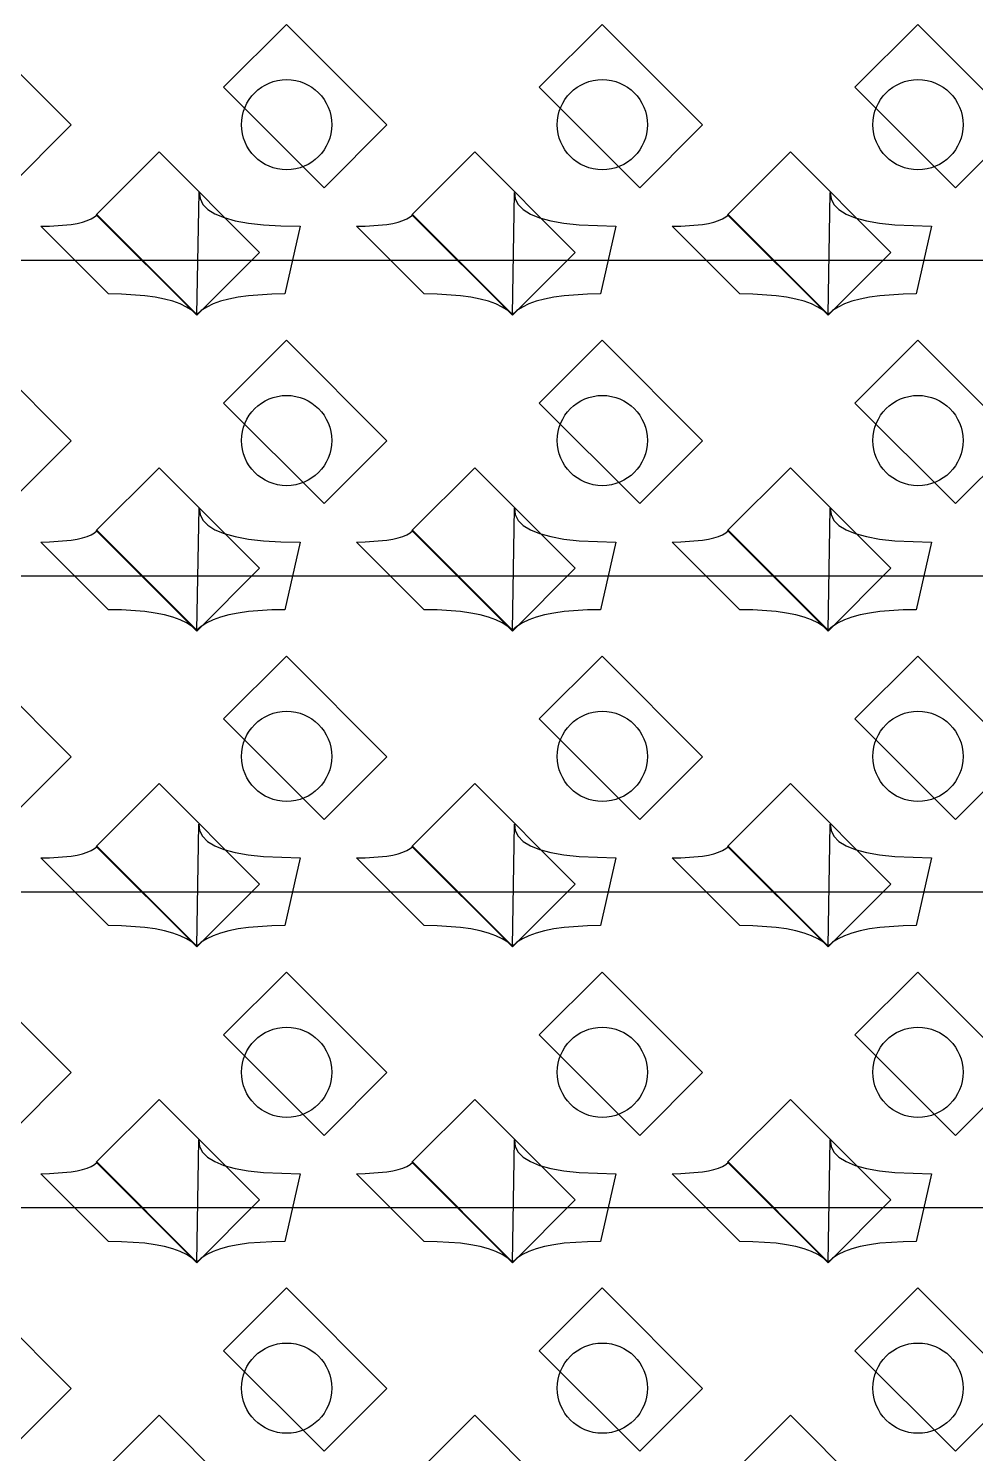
# Model space of a CAD drawing. Header units: inches. Extents: x 0.07 to 4.39, y 0.05 to 2.95.
# Drawn here: x 1.1928 to 1.4028, y 1.4955 to 1.8113 of the extents above; entities that cross this region are included whole.
import ezdxf

# ---------------------------------------------------------------- set-up
doc = ezdxf.new("R2010")
doc.units = ezdxf.units.IN
doc.header["$MEASUREMENT"] = 0
doc.layers.add('Top Layer', color=1, linetype='Continuous')

# ---------------------------------------------------------------- blocks, each defined once
blk = doc.blocks.new('0805_P_______________439')
at = {"layer": 'Top Layer'}
for p, q in [((-0.03937, 0.01575), (-0.01969, 0.01575)), ((-0.03937, -0.01575), (-0.03937, 0.01575)), ((-0.01969, 0.01575), (-0.01969, -0.01575)), ((0.01969, 0.01575), (0.03937, 0.01575)), ((0.01969, -0.01575), (0.01969, 0.01575)), ((0.03937, 0.01575), (0.03937, -0.01575)), ((-0.01969, -0.01575), (-0.03937, -0.01575)), ((0.03937, -0.01575), (0.01969, -0.01575))]:
    blk.add_line(p, q, dxfattribs=at)
blk = doc.blocks.new('0805_P_______________440')
at = {"layer": 'Top Layer'}
for p, q in [((-0.03937, 0.01575), (-0.01969, 0.01575)), ((-0.03937, -0.01575), (-0.03937, 0.01575)), ((-0.01969, 0.01575), (-0.01969, -0.01575)), ((0.01969, 0.01575), (0.03937, 0.01575)), ((0.01969, -0.01575), (0.01969, 0.01575)), ((0.03937, 0.01575), (0.03937, -0.01575)), ((-0.01969, -0.01575), (-0.03937, -0.01575)), ((0.03937, -0.01575), (0.01969, -0.01575))]:
    blk.add_line(p, q, dxfattribs=at)
blk = doc.blocks.new('0805_P_______________441')
at = {"layer": 'Top Layer'}
for p, q in [((-0.03937, 0.01575), (-0.01969, 0.01575)), ((-0.03937, -0.01575), (-0.03937, 0.01575)), ((-0.01969, 0.01575), (-0.01969, -0.01575)), ((0.01969, 0.01575), (0.03937, 0.01575)), ((0.01969, -0.01575), (0.01969, 0.01575)), ((0.03937, 0.01575), (0.03937, -0.01575)), ((-0.01969, -0.01575), (-0.03937, -0.01575)), ((0.03937, -0.01575), (0.01969, -0.01575))]:
    blk.add_line(p, q, dxfattribs=at)
blk = doc.blocks.new('0805_P_______________442')
at = {"layer": 'Top Layer'}
for p, q in [((-0.03937, 0.01575), (-0.01969, 0.01575)), ((-0.03937, -0.01575), (-0.03937, 0.01575)), ((-0.01969, 0.01575), (-0.01969, -0.01575)), ((0.01969, 0.01575), (0.03937, 0.01575)), ((0.01969, -0.01575), (0.01969, 0.01575)), ((0.03937, 0.01575), (0.03937, -0.01575)), ((-0.01969, -0.01575), (-0.03937, -0.01575)), ((0.03937, -0.01575), (0.01969, -0.01575))]:
    blk.add_line(p, q, dxfattribs=at)
blk = doc.blocks.new('0805_P_______________479')
at = {"layer": 'Top Layer'}
for p, q in [((-0.03937, 0.01575), (-0.01969, 0.01575)), ((-0.03937, -0.01575), (-0.03937, 0.01575)), ((-0.01969, 0.01575), (-0.01969, -0.01575)), ((0.01969, 0.01575), (0.03937, 0.01575)), ((0.01969, -0.01575), (0.01969, 0.01575)), ((0.03937, 0.01575), (0.03937, -0.01575)), ((-0.01969, -0.01575), (-0.03937, -0.01575)), ((0.03937, -0.01575), (0.01969, -0.01575))]:
    blk.add_line(p, q, dxfattribs=at)
blk = doc.blocks.new('0805_P_______________480')
at = {"layer": 'Top Layer'}
for p, q in [((-0.03937, 0.01575), (-0.01969, 0.01575)), ((-0.03937, -0.01575), (-0.03937, 0.01575)), ((-0.01969, 0.01575), (-0.01969, -0.01575)), ((0.01969, 0.01575), (0.03937, 0.01575)), ((0.01969, -0.01575), (0.01969, 0.01575)), ((0.03937, 0.01575), (0.03937, -0.01575)), ((-0.01969, -0.01575), (-0.03937, -0.01575)), ((0.03937, -0.01575), (0.01969, -0.01575))]:
    blk.add_line(p, q, dxfattribs=at)
blk = doc.blocks.new('0805_P_______________481')
at = {"layer": 'Top Layer'}
for p, q in [((-0.03937, 0.01575), (-0.01969, 0.01575)), ((-0.03937, -0.01575), (-0.03937, 0.01575)), ((-0.01969, 0.01575), (-0.01969, -0.01575)), ((0.01969, 0.01575), (0.03937, 0.01575)), ((0.01969, -0.01575), (0.01969, 0.01575)), ((0.03937, 0.01575), (0.03937, -0.01575)), ((-0.01969, -0.01575), (-0.03937, -0.01575)), ((0.03937, -0.01575), (0.01969, -0.01575))]:
    blk.add_line(p, q, dxfattribs=at)
blk = doc.blocks.new('0805_P_______________482')
at = {"layer": 'Top Layer'}
for p, q in [((-0.03937, 0.01575), (-0.01969, 0.01575)), ((-0.03937, -0.01575), (-0.03937, 0.01575)), ((-0.01969, 0.01575), (-0.01969, -0.01575)), ((0.01969, 0.01575), (0.03937, 0.01575)), ((0.01969, -0.01575), (0.01969, 0.01575)), ((0.03937, 0.01575), (0.03937, -0.01575)), ((-0.01969, -0.01575), (-0.03937, -0.01575)), ((0.03937, -0.01575), (0.01969, -0.01575))]:
    blk.add_line(p, q, dxfattribs=at)
blk = doc.blocks.new('0805_P_______________519')
at = {"layer": 'Top Layer'}
for p, q in [((-0.03937, 0.01575), (-0.01969, 0.01575)), ((-0.03937, -0.01575), (-0.03937, 0.01575)), ((-0.01969, 0.01575), (-0.01969, -0.01575)), ((0.01969, 0.01575), (0.03937, 0.01575)), ((0.01969, -0.01575), (0.01969, 0.01575)), ((0.03937, 0.01575), (0.03937, -0.01575)), ((-0.01969, -0.01575), (-0.03937, -0.01575)), ((0.03937, -0.01575), (0.01969, -0.01575))]:
    blk.add_line(p, q, dxfattribs=at)
blk = doc.blocks.new('0805_P_______________520')
at = {"layer": 'Top Layer'}
for p, q in [((-0.03937, 0.01575), (-0.01969, 0.01575)), ((-0.03937, -0.01575), (-0.03937, 0.01575)), ((-0.01969, 0.01575), (-0.01969, -0.01575)), ((0.01969, 0.01575), (0.03937, 0.01575)), ((0.01969, -0.01575), (0.01969, 0.01575)), ((0.03937, 0.01575), (0.03937, -0.01575)), ((-0.01969, -0.01575), (-0.03937, -0.01575)), ((0.03937, -0.01575), (0.01969, -0.01575))]:
    blk.add_line(p, q, dxfattribs=at)
blk = doc.blocks.new('0805_P_______________521')
at = {"layer": 'Top Layer'}
for p, q in [((-0.03937, 0.01575), (-0.01969, 0.01575)), ((-0.03937, -0.01575), (-0.03937, 0.01575)), ((-0.01969, 0.01575), (-0.01969, -0.01575)), ((0.01969, 0.01575), (0.03937, 0.01575)), ((0.01969, -0.01575), (0.01969, 0.01575)), ((0.03937, 0.01575), (0.03937, -0.01575)), ((-0.01969, -0.01575), (-0.03937, -0.01575)), ((0.03937, -0.01575), (0.01969, -0.01575))]:
    blk.add_line(p, q, dxfattribs=at)
blk = doc.blocks.new('0805_P_______________522')
at = {"layer": 'Top Layer'}
for p, q in [((-0.03937, 0.01575), (-0.01969, 0.01575)), ((-0.03937, -0.01575), (-0.03937, 0.01575)), ((-0.01969, 0.01575), (-0.01969, -0.01575)), ((0.01969, 0.01575), (0.03937, 0.01575)), ((0.01969, -0.01575), (0.01969, 0.01575)), ((0.03937, 0.01575), (0.03937, -0.01575)), ((-0.01969, -0.01575), (-0.03937, -0.01575)), ((0.03937, -0.01575), (0.01969, -0.01575))]:
    blk.add_line(p, q, dxfattribs=at)
blk = doc.blocks.new('0805_P_______________559')
at = {"layer": 'Top Layer'}
for p, q in [((-0.03937, 0.01575), (-0.01969, 0.01575)), ((-0.03937, -0.01575), (-0.03937, 0.01575)), ((-0.01969, 0.01575), (-0.01969, -0.01575)), ((0.01969, 0.01575), (0.03937, 0.01575)), ((0.01969, -0.01575), (0.01969, 0.01575)), ((0.03937, 0.01575), (0.03937, -0.01575)), ((-0.01969, -0.01575), (-0.03937, -0.01575)), ((0.03937, -0.01575), (0.01969, -0.01575))]:
    blk.add_line(p, q, dxfattribs=at)
blk = doc.blocks.new('0805_P_______________560')
at = {"layer": 'Top Layer'}
for p, q in [((-0.03937, 0.01575), (-0.01969, 0.01575)), ((-0.03937, -0.01575), (-0.03937, 0.01575)), ((-0.01969, 0.01575), (-0.01969, -0.01575)), ((0.01969, 0.01575), (0.03937, 0.01575)), ((0.01969, -0.01575), (0.01969, 0.01575)), ((0.03937, 0.01575), (0.03937, -0.01575)), ((-0.01969, -0.01575), (-0.03937, -0.01575)), ((0.03937, -0.01575), (0.01969, -0.01575))]:
    blk.add_line(p, q, dxfattribs=at)
blk = doc.blocks.new('0805_P_______________561')
at = {"layer": 'Top Layer'}
for p, q in [((-0.03937, 0.01575), (-0.01969, 0.01575)), ((-0.03937, -0.01575), (-0.03937, 0.01575)), ((-0.01969, 0.01575), (-0.01969, -0.01575)), ((0.01969, 0.01575), (0.03937, 0.01575)), ((0.01969, -0.01575), (0.01969, 0.01575)), ((0.03937, 0.01575), (0.03937, -0.01575)), ((-0.01969, -0.01575), (-0.03937, -0.01575)), ((0.03937, -0.01575), (0.01969, -0.01575))]:
    blk.add_line(p, q, dxfattribs=at)
blk = doc.blocks.new('0805_P_______________562')
at = {"layer": 'Top Layer'}
for p, q in [((-0.03937, 0.01575), (-0.01969, 0.01575)), ((-0.03937, -0.01575), (-0.03937, 0.01575)), ((-0.01969, 0.01575), (-0.01969, -0.01575)), ((0.01969, 0.01575), (0.03937, 0.01575)), ((0.01969, -0.01575), (0.01969, 0.01575)), ((0.03937, 0.01575), (0.03937, -0.01575)), ((-0.01969, -0.01575), (-0.03937, -0.01575)), ((0.03937, -0.01575), (0.01969, -0.01575))]:
    blk.add_line(p, q, dxfattribs=at)
blk = doc.blocks.new('0805_P_______________599')
at = {"layer": 'Top Layer'}
for p, q in [((-0.03937, 0.01575), (-0.01969, 0.01575)), ((-0.03937, -0.01575), (-0.03937, 0.01575)), ((-0.01969, 0.01575), (-0.01969, -0.01575)), ((0.01969, 0.01575), (0.03937, 0.01575)), ((0.01969, -0.01575), (0.01969, 0.01575)), ((0.03937, 0.01575), (0.03937, -0.01575)), ((-0.01969, -0.01575), (-0.03937, -0.01575)), ((0.03937, -0.01575), (0.01969, -0.01575))]:
    blk.add_line(p, q, dxfattribs=at)
blk = doc.blocks.new('0805_P_______________600')
at = {"layer": 'Top Layer'}
for p, q in [((-0.03937, 0.01575), (-0.01969, 0.01575)), ((-0.03937, -0.01575), (-0.03937, 0.01575)), ((-0.01969, 0.01575), (-0.01969, -0.01575)), ((0.01969, 0.01575), (0.03937, 0.01575)), ((0.01969, -0.01575), (0.01969, 0.01575)), ((0.03937, 0.01575), (0.03937, -0.01575)), ((-0.01969, -0.01575), (-0.03937, -0.01575)), ((0.03937, -0.01575), (0.01969, -0.01575))]:
    blk.add_line(p, q, dxfattribs=at)
blk = doc.blocks.new('0805_P_______________601')
at = {"layer": 'Top Layer'}
for p, q in [((-0.03937, 0.01575), (-0.01969, 0.01575)), ((-0.03937, -0.01575), (-0.03937, 0.01575)), ((-0.01969, 0.01575), (-0.01969, -0.01575)), ((0.01969, 0.01575), (0.03937, 0.01575)), ((0.01969, -0.01575), (0.01969, 0.01575)), ((0.03937, 0.01575), (0.03937, -0.01575)), ((-0.01969, -0.01575), (-0.03937, -0.01575)), ((0.03937, -0.01575), (0.01969, -0.01575))]:
    blk.add_line(p, q, dxfattribs=at)
blk = doc.blocks.new('0805_P_______________602')
at = {"layer": 'Top Layer'}
for p, q in [((-0.03937, 0.01575), (-0.01969, 0.01575)), ((-0.03937, -0.01575), (-0.03937, 0.01575)), ((-0.01969, 0.01575), (-0.01969, -0.01575)), ((0.01969, 0.01575), (0.03937, 0.01575)), ((0.01969, -0.01575), (0.01969, 0.01575)), ((0.03937, 0.01575), (0.03937, -0.01575)), ((-0.01969, -0.01575), (-0.03937, -0.01575)), ((0.03937, -0.01575), (0.01969, -0.01575))]:
    blk.add_line(p, q, dxfattribs=at)
blk = doc.blocks.new('0805_P_______________639')
at = {"layer": 'Top Layer'}
for p, q in [((-0.03937, 0.01575), (-0.01969, 0.01575)), ((-0.03937, -0.01575), (-0.03937, 0.01575)), ((-0.01969, 0.01575), (-0.01969, -0.01575)), ((0.01969, 0.01575), (0.03937, 0.01575)), ((0.01969, -0.01575), (0.01969, 0.01575)), ((0.03937, 0.01575), (0.03937, -0.01575)), ((-0.01969, -0.01575), (-0.03937, -0.01575)), ((0.03937, -0.01575), (0.01969, -0.01575))]:
    blk.add_line(p, q, dxfattribs=at)
blk = doc.blocks.new('0805_P_______________640')
at = {"layer": 'Top Layer'}
for p, q in [((-0.03937, 0.01575), (-0.01969, 0.01575)), ((-0.03937, -0.01575), (-0.03937, 0.01575)), ((-0.01969, 0.01575), (-0.01969, -0.01575)), ((0.01969, 0.01575), (0.03937, 0.01575)), ((0.01969, -0.01575), (0.01969, 0.01575)), ((0.03937, 0.01575), (0.03937, -0.01575)), ((-0.01969, -0.01575), (-0.03937, -0.01575)), ((0.03937, -0.01575), (0.01969, -0.01575))]:
    blk.add_line(p, q, dxfattribs=at)
blk = doc.blocks.new('0805_P_______________641')
at = {"layer": 'Top Layer'}
for p, q in [((-0.03937, 0.01575), (-0.01969, 0.01575)), ((-0.03937, -0.01575), (-0.03937, 0.01575)), ((-0.01969, 0.01575), (-0.01969, -0.01575)), ((0.01969, 0.01575), (0.03937, 0.01575)), ((0.01969, -0.01575), (0.01969, 0.01575)), ((0.03937, 0.01575), (0.03937, -0.01575)), ((-0.01969, -0.01575), (-0.03937, -0.01575)), ((0.03937, -0.01575), (0.01969, -0.01575))]:
    blk.add_line(p, q, dxfattribs=at)
blk = doc.blocks.new('0805_P_______________642')
at = {"layer": 'Top Layer'}
for p, q in [((-0.03937, 0.01575), (-0.01969, 0.01575)), ((-0.03937, -0.01575), (-0.03937, 0.01575)), ((-0.01969, 0.01575), (-0.01969, -0.01575)), ((0.01969, 0.01575), (0.03937, 0.01575)), ((0.01969, -0.01575), (0.01969, 0.01575)), ((0.03937, 0.01575), (0.03937, -0.01575)), ((-0.01969, -0.01575), (-0.03937, -0.01575)), ((0.03937, -0.01575), (0.01969, -0.01575))]:
    blk.add_line(p, q, dxfattribs=at)

msp = doc.modelspace()

# ---------------------------------------------------------------- linework, layer by layer
at = {"layer": 'Top Layer'}
for p, q in [((1.23005, 1.74795), (1.23059, 1.77508)), ((1.23059, 1.77508), (1.23079, 1.77364)), ((1.30005, 1.74795), (1.30051, 1.775)), ((1.30051, 1.775), (1.30071, 1.77357)), ((1.37005, 1.74795), (1.37051, 1.775)), ((1.37051, 1.775), (1.37071, 1.77357)), ((1.23079, 1.77364), (1.23144, 1.77235)), ((1.23144, 1.77235), (1.23255, 1.77122)), ((1.30071, 1.77357), (1.30137, 1.7723)), ((1.30137, 1.7723), (1.30248, 1.77117)), ((1.37071, 1.77357), (1.37137, 1.7723)), ((1.37137, 1.7723), (1.37248, 1.77117)), ((1.20474, 1.76842), (1.20576, 1.76875)), ((1.20576, 1.76875), (1.20664, 1.76914)), ((1.20664, 1.76914), (1.20737, 1.76957)), ((1.20737, 1.76957), (1.20795, 1.77005)), ((1.20795, 1.77005), (1.23005, 1.74795)), ((1.23255, 1.77122), (1.23411, 1.77023)), ((1.23411, 1.77023), (1.23612, 1.7694)), ((1.23612, 1.7694), (1.23859, 1.76871)), ((1.23859, 1.76871), (1.24151, 1.76818)), ((1.27474, 1.76842), (1.27576, 1.76875)), ((1.27576, 1.76875), (1.27664, 1.76914)), ((1.27664, 1.76914), (1.27737, 1.76957)), ((1.27737, 1.76957), (1.27795, 1.77005)), ((1.27795, 1.77005), (1.30005, 1.74795)), ((1.30248, 1.77117), (1.30405, 1.7702)), ((1.30405, 1.7702), (1.30607, 1.76937)), ((1.30607, 1.76937), (1.30855, 1.7687)), ((1.30855, 1.7687), (1.31148, 1.76818)), ((1.34474, 1.76842), (1.34576, 1.76875)), ((1.34576, 1.76875), (1.34664, 1.76914)), ((1.34664, 1.76914), (1.34737, 1.76957)), ((1.34737, 1.76957), (1.34795, 1.77005)), ((1.34795, 1.77005), (1.37005, 1.74795)), ((1.37248, 1.77117), (1.37405, 1.7702)), ((1.37405, 1.7702), (1.37607, 1.76937)), ((1.37607, 1.76937), (1.37855, 1.7687)), ((1.37855, 1.7687), (1.38148, 1.76818)), ((1.19551, 1.7675), (1.19741, 1.76753)), ((1.21051, 1.7525), (1.19551, 1.7675)), ((1.19741, 1.76753), (1.20225, 1.76791)), ((1.20225, 1.76791), (1.20356, 1.76814)), ((1.20356, 1.76814), (1.20474, 1.76842)), ((1.24151, 1.76818), (1.24489, 1.7678)), ((1.24489, 1.7678), (1.24872, 1.76758)), ((1.24872, 1.76758), (1.25301, 1.7675)), ((1.25301, 1.7675), (1.2496, 1.7525)), ((1.26551, 1.7675), (1.26741, 1.76753)), ((1.28051, 1.7525), (1.26551, 1.7675)), ((1.26741, 1.76753), (1.27225, 1.76791)), ((1.27225, 1.76791), (1.27356, 1.76814)), ((1.27356, 1.76814), (1.27474, 1.76842)), ((1.31148, 1.76818), (1.31487, 1.7678)), ((1.31487, 1.7678), (1.32301, 1.7675)), ((1.32301, 1.7675), (1.3196, 1.7525)), ((1.33551, 1.7675), (1.33741, 1.76753)), ((1.35051, 1.7525), (1.33551, 1.7675)), ((1.33741, 1.76753), (1.34225, 1.76791)), ((1.34225, 1.76791), (1.34356, 1.76814)), ((1.34356, 1.76814), (1.34474, 1.76842)), ((1.38148, 1.76818), (1.38487, 1.7678)), ((1.38487, 1.7678), (1.39301, 1.7675)), ((1.39301, 1.7675), (1.3896, 1.7525)), ((1.15588, 1.76), (1.22588, 1.76)), ((1.22588, 1.76), (1.29588, 1.76)), ((1.29588, 1.76), (1.57588, 1.76)), ((1.2134, 1.75245), (1.21051, 1.7525)), ((1.21857, 1.75209), (1.2134, 1.75245)), ((1.22084, 1.75177), (1.21857, 1.75209)), ((1.2229, 1.75136), (1.22084, 1.75177)), ((1.22475, 1.75086), (1.2229, 1.75136)), ((1.22639, 1.75027), (1.22475, 1.75086)), ((1.22782, 1.74959), (1.22639, 1.75027)), ((1.22904, 1.74882), (1.22782, 1.74959)), ((1.23229, 1.74959), (1.23107, 1.74882)), ((1.23372, 1.75027), (1.23229, 1.74959)), ((1.23536, 1.75086), (1.23372, 1.75027)), ((1.23721, 1.75136), (1.23536, 1.75086)), ((1.23927, 1.75177), (1.23721, 1.75136)), ((1.24154, 1.75209), (1.23927, 1.75177)), ((1.24671, 1.75245), (1.24154, 1.75209)), ((1.2496, 1.7525), (1.24671, 1.75245)), ((1.2834, 1.75245), (1.28051, 1.7525)), ((1.28857, 1.75209), (1.2834, 1.75245)), ((1.29084, 1.75177), (1.28857, 1.75209)), ((1.2929, 1.75136), (1.29084, 1.75177)), ((1.29475, 1.75086), (1.2929, 1.75136)), ((1.29639, 1.75027), (1.29475, 1.75086)), ((1.29782, 1.74959), (1.29639, 1.75027)), ((1.29904, 1.74882), (1.29782, 1.74959)), ((1.30229, 1.74959), (1.30107, 1.74882)), ((1.30372, 1.75027), (1.30229, 1.74959)), ((1.30536, 1.75086), (1.30372, 1.75027)), ((1.30721, 1.75136), (1.30536, 1.75086)), ((1.30927, 1.75177), (1.30721, 1.75136)), ((1.31154, 1.75209), (1.30927, 1.75177)), ((1.31671, 1.75245), (1.31154, 1.75209)), ((1.3196, 1.7525), (1.31671, 1.75245)), ((1.3534, 1.75245), (1.35051, 1.7525)), ((1.35857, 1.75209), (1.3534, 1.75245)), ((1.36084, 1.75177), (1.35857, 1.75209)), ((1.3629, 1.75136), (1.36084, 1.75177)), ((1.36475, 1.75086), (1.3629, 1.75136)), ((1.36639, 1.75027), (1.36475, 1.75086)), ((1.36782, 1.74959), (1.36639, 1.75027)), ((1.36904, 1.74882), (1.36782, 1.74959)), ((1.37229, 1.74959), (1.37107, 1.74882)), ((1.37372, 1.75027), (1.37229, 1.74959)), ((1.37536, 1.75086), (1.37372, 1.75027)), ((1.37721, 1.75136), (1.37536, 1.75086)), ((1.37927, 1.75177), (1.37721, 1.75136)), ((1.38154, 1.75209), (1.37927, 1.75177)), ((1.38671, 1.75245), (1.38154, 1.75209)), ((1.3896, 1.7525), (1.38671, 1.75245)), ((1.23005, 1.74795), (1.22904, 1.74882)), ((1.23107, 1.74882), (1.23005, 1.74795)), ((1.30005, 1.74795), (1.29904, 1.74882)), ((1.30107, 1.74882), (1.30005, 1.74795)), ((1.37005, 1.74795), (1.36904, 1.74882)), ((1.37107, 1.74882), (1.37005, 1.74795)), ((1.23005, 1.67795), (1.23059, 1.70508)), ((1.23059, 1.70508), (1.23079, 1.70364)), ((1.23079, 1.70364), (1.23144, 1.70235)), ((1.23144, 1.70235), (1.23255, 1.70122)), ((1.30005, 1.67795), (1.30051, 1.705)), ((1.30051, 1.705), (1.30071, 1.70358)), ((1.30071, 1.70358), (1.30137, 1.7023)), ((1.30137, 1.7023), (1.30248, 1.70118)), ((1.37005, 1.67795), (1.37051, 1.705)), ((1.37051, 1.705), (1.37071, 1.70358)), ((1.37071, 1.70358), (1.37137, 1.7023)), ((1.37137, 1.7023), (1.37248, 1.70118)), ((1.20576, 1.69875), (1.20664, 1.69914)), ((1.20664, 1.69914), (1.20737, 1.69957)), ((1.20737, 1.69957), (1.20795, 1.70006)), ((1.20795, 1.70006), (1.23005, 1.67795)), ((1.23255, 1.70122), (1.23411, 1.70023)), ((1.23411, 1.70023), (1.23612, 1.6994)), ((1.23612, 1.6994), (1.23859, 1.69871)), ((1.27576, 1.69875), (1.27664, 1.69914)), ((1.27664, 1.69914), (1.27737, 1.69957)), ((1.27737, 1.69957), (1.27795, 1.70006)), ((1.27795, 1.70006), (1.30005, 1.67795)), ((1.30248, 1.70118), (1.30405, 1.7002)), ((1.30405, 1.7002), (1.30607, 1.69938)), ((1.30607, 1.69938), (1.30855, 1.6987)), ((1.34576, 1.69875), (1.34664, 1.69914)), ((1.34664, 1.69914), (1.34737, 1.69957)), ((1.34737, 1.69957), (1.34795, 1.70006)), ((1.34795, 1.70006), (1.37005, 1.67795)), ((1.37248, 1.70118), (1.37405, 1.7002)), ((1.37405, 1.7002), (1.37607, 1.69938)), ((1.37607, 1.69938), (1.37855, 1.6987)), ((1.19551, 1.6975), (1.19741, 1.69753)), ((1.21051, 1.6825), (1.19551, 1.6975)), ((1.19741, 1.69753), (1.20225, 1.69791)), ((1.20225, 1.69791), (1.20356, 1.69814)), ((1.20356, 1.69814), (1.20474, 1.69842)), ((1.20474, 1.69842), (1.20576, 1.69875)), ((1.23859, 1.69871), (1.24151, 1.69818)), ((1.24151, 1.69818), (1.24489, 1.6978)), ((1.24489, 1.6978), (1.24872, 1.69758)), ((1.24872, 1.69758), (1.25301, 1.6975)), ((1.25301, 1.6975), (1.2496, 1.6825)), ((1.26551, 1.6975), (1.26741, 1.69753)), ((1.28051, 1.6825), (1.26551, 1.6975)), ((1.26741, 1.69753), (1.27225, 1.69791)), ((1.27225, 1.69791), (1.27356, 1.69814)), ((1.27356, 1.69814), (1.27474, 1.69842)), ((1.27474, 1.69842), (1.27576, 1.69875)), ((1.30855, 1.6987), (1.31148, 1.69817)), ((1.31148, 1.69817), (1.31487, 1.6978)), ((1.31487, 1.6978), (1.32301, 1.6975)), ((1.32301, 1.6975), (1.3196, 1.6825)), ((1.33551, 1.6975), (1.33741, 1.69753)), ((1.35051, 1.6825), (1.33551, 1.6975)), ((1.33741, 1.69753), (1.34225, 1.69791)), ((1.34225, 1.69791), (1.34356, 1.69814)), ((1.34356, 1.69814), (1.34474, 1.69842)), ((1.34474, 1.69842), (1.34576, 1.69875)), ((1.37855, 1.6987), (1.38148, 1.69817)), ((1.38148, 1.69817), (1.38487, 1.6978)), ((1.38487, 1.6978), (1.39301, 1.6975)), ((1.39301, 1.6975), (1.3896, 1.6825)), ((1.01588, 1.69), (1.22588, 1.69)), ((1.22588, 1.69), (1.29588, 1.69)), ((1.29588, 1.69), (1.64588, 1.69)), ((1.2134, 1.68245), (1.21051, 1.6825)), ((1.21857, 1.68209), (1.2134, 1.68245)), ((1.22084, 1.68177), (1.21857, 1.68209)), ((1.2229, 1.68136), (1.22084, 1.68177)), ((1.22475, 1.68086), (1.2229, 1.68136)), ((1.22639, 1.68027), (1.22475, 1.68086)), ((1.22782, 1.67959), (1.22639, 1.68027)), ((1.23372, 1.68027), (1.23229, 1.67959)), ((1.23536, 1.68086), (1.23372, 1.68027)), ((1.23721, 1.68136), (1.23536, 1.68086)), ((1.23927, 1.68177), (1.23721, 1.68136)), ((1.24154, 1.68209), (1.23927, 1.68177)), ((1.24671, 1.68245), (1.24154, 1.68209)), ((1.2496, 1.6825), (1.24671, 1.68245)), ((1.2834, 1.68245), (1.28051, 1.6825)), ((1.28857, 1.68209), (1.2834, 1.68245)), ((1.29084, 1.68177), (1.28857, 1.68209)), ((1.2929, 1.68136), (1.29084, 1.68177)), ((1.29475, 1.68086), (1.2929, 1.68136)), ((1.29639, 1.68027), (1.29475, 1.68086)), ((1.29782, 1.67959), (1.29639, 1.68027)), ((1.30372, 1.68027), (1.30229, 1.67959)), ((1.30536, 1.68086), (1.30372, 1.68027)), ((1.30721, 1.68136), (1.30536, 1.68086)), ((1.30927, 1.68177), (1.30721, 1.68136)), ((1.31154, 1.68209), (1.30927, 1.68177)), ((1.31671, 1.68245), (1.31154, 1.68209)), ((1.3196, 1.6825), (1.31671, 1.68245)), ((1.3534, 1.68245), (1.35051, 1.6825)), ((1.35857, 1.68209), (1.3534, 1.68245)), ((1.36084, 1.68177), (1.35857, 1.68209)), ((1.3629, 1.68136), (1.36084, 1.68177)), ((1.36475, 1.68086), (1.3629, 1.68136)), ((1.36639, 1.68027), (1.36475, 1.68086)), ((1.36782, 1.67959), (1.36639, 1.68027)), ((1.37372, 1.68027), (1.37229, 1.67959)), ((1.37536, 1.68086), (1.37372, 1.68027)), ((1.37721, 1.68136), (1.37536, 1.68086)), ((1.37927, 1.68177), (1.37721, 1.68136)), ((1.38154, 1.68209), (1.37927, 1.68177)), ((1.38671, 1.68245), (1.38154, 1.68209)), ((1.3896, 1.6825), (1.38671, 1.68245)), ((1.22904, 1.67882), (1.22782, 1.67959)), ((1.23005, 1.67795), (1.22904, 1.67882)), ((1.23107, 1.67882), (1.23005, 1.67795)), ((1.23229, 1.67959), (1.23107, 1.67882)), ((1.29904, 1.67882), (1.29782, 1.67959)), ((1.30005, 1.67795), (1.29904, 1.67882)), ((1.30107, 1.67882), (1.30005, 1.67795)), ((1.30229, 1.67959), (1.30107, 1.67882)), ((1.36904, 1.67882), (1.36782, 1.67959)), ((1.37005, 1.67795), (1.36904, 1.67882)), ((1.37107, 1.67882), (1.37005, 1.67795)), ((1.37229, 1.67959), (1.37107, 1.67882)), ((1.23005, 1.60795), (1.23051, 1.635)), ((1.23051, 1.635), (1.23071, 1.63357)), ((1.23071, 1.63357), (1.23137, 1.6323)), ((1.30005, 1.60795), (1.30051, 1.635)), ((1.30051, 1.635), (1.30071, 1.63357)), ((1.30071, 1.63357), (1.30137, 1.6323)), ((1.37005, 1.60795), (1.37051, 1.635)), ((1.37051, 1.635), (1.37071, 1.63357)), ((1.37071, 1.63357), (1.37137, 1.6323)), ((1.20664, 1.62914), (1.20737, 1.62957)), ((1.20737, 1.62957), (1.20795, 1.63006)), ((1.20795, 1.63006), (1.23005, 1.60795)), ((1.23137, 1.6323), (1.23248, 1.63117)), ((1.23248, 1.63117), (1.23405, 1.6302)), ((1.23405, 1.6302), (1.23607, 1.62937)), ((1.27664, 1.62914), (1.27737, 1.62957)), ((1.27737, 1.62957), (1.27795, 1.63006)), ((1.27795, 1.63006), (1.30005, 1.60795)), ((1.30137, 1.6323), (1.30248, 1.63118)), ((1.30248, 1.63118), (1.30405, 1.6302)), ((1.30405, 1.6302), (1.30607, 1.62938)), ((1.34664, 1.62914), (1.34737, 1.62957)), ((1.34737, 1.62957), (1.34795, 1.63006)), ((1.34795, 1.63006), (1.37005, 1.60795)), ((1.37137, 1.6323), (1.37248, 1.63118)), ((1.37248, 1.63118), (1.37405, 1.6302)), ((1.37405, 1.6302), (1.37607, 1.62938)), ((1.19551, 1.6275), (1.19741, 1.62753)), ((1.21051, 1.6125), (1.19551, 1.6275)), ((1.19741, 1.62753), (1.20225, 1.62791)), ((1.20225, 1.62791), (1.20356, 1.62814)), ((1.20356, 1.62814), (1.20474, 1.62842)), ((1.20474, 1.62842), (1.20576, 1.62875)), ((1.20576, 1.62875), (1.20664, 1.62914)), ((1.23607, 1.62937), (1.23855, 1.6287)), ((1.23855, 1.6287), (1.24148, 1.62817)), ((1.24148, 1.62817), (1.24487, 1.6278)), ((1.24487, 1.6278), (1.25301, 1.6275)), ((1.25301, 1.6275), (1.2496, 1.6125)), ((1.26551, 1.6275), (1.26741, 1.62753)), ((1.28051, 1.6125), (1.26551, 1.6275)), ((1.26741, 1.62753), (1.27225, 1.62791)), ((1.27225, 1.62791), (1.27356, 1.62814)), ((1.27356, 1.62814), (1.27474, 1.62842)), ((1.27474, 1.62842), (1.27576, 1.62875)), ((1.27576, 1.62875), (1.27664, 1.62914)), ((1.30607, 1.62938), (1.30855, 1.6287)), ((1.30855, 1.6287), (1.31148, 1.62817)), ((1.31148, 1.62817), (1.31487, 1.6278)), ((1.31487, 1.6278), (1.32301, 1.6275)), ((1.32301, 1.6275), (1.3196, 1.6125)), ((1.33551, 1.6275), (1.33741, 1.62753)), ((1.35051, 1.6125), (1.33551, 1.6275)), ((1.33741, 1.62753), (1.34225, 1.62791)), ((1.34225, 1.62791), (1.34356, 1.62814)), ((1.34356, 1.62814), (1.34474, 1.62842)), ((1.34474, 1.62842), (1.34576, 1.62875)), ((1.34576, 1.62875), (1.34664, 1.62914)), ((1.37607, 1.62938), (1.37855, 1.6287)), ((1.37855, 1.6287), (1.38148, 1.62817)), ((1.38148, 1.62817), (1.38487, 1.6278)), ((1.38487, 1.6278), (1.39301, 1.6275)), ((1.39301, 1.6275), (1.3896, 1.6125)), ((1.01588, 1.62), (1.22588, 1.62)), ((1.22588, 1.62), (1.29588, 1.62)), ((1.29588, 1.62), (1.57588, 1.62)), ((1.2134, 1.61245), (1.21051, 1.6125)), ((1.21857, 1.61209), (1.2134, 1.61245)), ((1.22084, 1.61177), (1.21857, 1.61209)), ((1.2229, 1.61136), (1.22084, 1.61177)), ((1.22475, 1.61086), (1.2229, 1.61136)), ((1.22639, 1.61027), (1.22475, 1.61086)), ((1.23536, 1.61086), (1.23372, 1.61027)), ((1.23721, 1.61136), (1.23536, 1.61086)), ((1.23927, 1.61177), (1.23721, 1.61136)), ((1.24154, 1.61209), (1.23927, 1.61177)), ((1.24671, 1.61245), (1.24154, 1.61209)), ((1.2496, 1.6125), (1.24671, 1.61245)), ((1.2834, 1.61245), (1.28051, 1.6125)), ((1.28857, 1.61209), (1.2834, 1.61245)), ((1.29084, 1.61177), (1.28857, 1.61209)), ((1.2929, 1.61136), (1.29084, 1.61177)), ((1.29475, 1.61086), (1.2929, 1.61136)), ((1.29639, 1.61027), (1.29475, 1.61086)), ((1.30536, 1.61086), (1.30372, 1.61027)), ((1.30721, 1.61136), (1.30536, 1.61086)), ((1.30927, 1.61177), (1.30721, 1.61136)), ((1.31154, 1.61209), (1.30927, 1.61177)), ((1.31671, 1.61245), (1.31154, 1.61209)), ((1.3196, 1.6125), (1.31671, 1.61245)), ((1.3534, 1.61245), (1.35051, 1.6125)), ((1.35857, 1.61209), (1.3534, 1.61245)), ((1.36084, 1.61177), (1.35857, 1.61209)), ((1.3629, 1.61136), (1.36084, 1.61177)), ((1.36475, 1.61086), (1.3629, 1.61136)), ((1.36639, 1.61027), (1.36475, 1.61086)), ((1.37536, 1.61086), (1.37372, 1.61027)), ((1.37721, 1.61136), (1.37536, 1.61086)), ((1.37927, 1.61177), (1.37721, 1.61136)), ((1.38154, 1.61209), (1.37927, 1.61177)), ((1.38671, 1.61245), (1.38154, 1.61209)), ((1.3896, 1.6125), (1.38671, 1.61245)), ((1.22782, 1.60959), (1.22639, 1.61027)), ((1.22904, 1.60882), (1.22782, 1.60959)), ((1.23005, 1.60795), (1.22904, 1.60882)), ((1.23107, 1.60882), (1.23005, 1.60795)), ((1.23229, 1.60959), (1.23107, 1.60882)), ((1.23372, 1.61027), (1.23229, 1.60959)), ((1.29782, 1.60959), (1.29639, 1.61027)), ((1.29904, 1.60882), (1.29782, 1.60959)), ((1.30005, 1.60795), (1.29904, 1.60882)), ((1.30107, 1.60882), (1.30005, 1.60795)), ((1.30229, 1.60959), (1.30107, 1.60882)), ((1.30372, 1.61027), (1.30229, 1.60959)), ((1.36782, 1.60959), (1.36639, 1.61027)), ((1.36904, 1.60882), (1.36782, 1.60959)), ((1.37005, 1.60795), (1.36904, 1.60882)), ((1.37107, 1.60882), (1.37005, 1.60795)), ((1.37229, 1.60959), (1.37107, 1.60882)), ((1.37372, 1.61027), (1.37229, 1.60959)), ((1.23005, 1.53795), (1.23051, 1.565)), ((1.23051, 1.565), (1.23071, 1.56357)), ((1.23071, 1.56357), (1.23137, 1.5623)), ((1.30005, 1.53795), (1.30051, 1.565)), ((1.30051, 1.565), (1.30071, 1.56357)), ((1.30071, 1.56357), (1.30137, 1.5623)), ((1.37005, 1.53795), (1.37051, 1.565)), ((1.37051, 1.565), (1.37071, 1.56357)), ((1.37071, 1.56357), (1.37137, 1.5623)), ((1.23137, 1.5623), (1.23248, 1.56117)), ((1.23248, 1.56117), (1.23405, 1.5602)), ((1.23405, 1.5602), (1.23607, 1.55937)), ((1.30137, 1.5623), (1.30248, 1.56117)), ((1.30248, 1.56117), (1.30405, 1.5602)), ((1.30405, 1.5602), (1.30607, 1.55937)), ((1.37137, 1.5623), (1.37248, 1.56117)), ((1.37248, 1.56117), (1.37405, 1.5602)), ((1.37405, 1.5602), (1.37607, 1.55937)), ((1.19551, 1.5575), (1.19741, 1.55753)), ((1.21051, 1.5425), (1.19551, 1.5575)), ((1.19741, 1.55753), (1.20225, 1.55791)), ((1.20225, 1.55791), (1.20356, 1.55814)), ((1.20356, 1.55814), (1.20474, 1.55842)), ((1.20474, 1.55842), (1.20576, 1.55875)), ((1.20576, 1.55875), (1.20664, 1.55914)), ((1.20664, 1.55914), (1.20737, 1.55957)), ((1.20737, 1.55957), (1.20795, 1.56005)), ((1.20795, 1.56005), (1.23005, 1.53795)), ((1.23607, 1.55937), (1.23855, 1.5587)), ((1.23855, 1.5587), (1.24148, 1.55817)), ((1.24148, 1.55817), (1.24487, 1.5578)), ((1.24487, 1.5578), (1.25301, 1.5575)), ((1.25301, 1.5575), (1.2496, 1.5425)), ((1.26551, 1.5575), (1.26741, 1.55753)), ((1.28051, 1.5425), (1.26551, 1.5575)), ((1.26741, 1.55753), (1.27225, 1.55791)), ((1.27225, 1.55791), (1.27356, 1.55814)), ((1.27356, 1.55814), (1.27474, 1.55842)), ((1.27474, 1.55842), (1.27576, 1.55875)), ((1.27576, 1.55875), (1.27664, 1.55914)), ((1.27664, 1.55914), (1.27737, 1.55957)), ((1.27737, 1.55957), (1.27795, 1.56005)), ((1.27795, 1.56005), (1.30005, 1.53795)), ((1.30607, 1.55937), (1.30855, 1.5587)), ((1.30855, 1.5587), (1.31148, 1.55818)), ((1.31148, 1.55818), (1.31487, 1.5578)), ((1.31487, 1.5578), (1.32301, 1.5575)), ((1.32301, 1.5575), (1.3196, 1.5425)), ((1.33551, 1.5575), (1.33741, 1.55753)), ((1.35051, 1.5425), (1.33551, 1.5575)), ((1.33741, 1.55753), (1.34225, 1.55791)), ((1.34225, 1.55791), (1.34356, 1.55814)), ((1.34356, 1.55814), (1.34474, 1.55842)), ((1.34474, 1.55842), (1.34576, 1.55875)), ((1.34576, 1.55875), (1.34664, 1.55914)), ((1.34664, 1.55914), (1.34737, 1.55957)), ((1.34737, 1.55957), (1.34795, 1.56005)), ((1.34795, 1.56005), (1.37005, 1.53795)), ((1.37607, 1.55937), (1.37855, 1.5587)), ((1.37855, 1.5587), (1.38148, 1.55818)), ((1.38148, 1.55818), (1.38487, 1.5578)), ((1.38487, 1.5578), (1.39301, 1.5575)), ((1.39301, 1.5575), (1.3896, 1.5425)), ((1.01588, 1.55), (1.22588, 1.55)), ((1.22588, 1.55), (1.29588, 1.55)), ((1.29588, 1.55), (1.57588, 1.55)), ((1.2134, 1.54245), (1.21051, 1.5425)), ((1.21857, 1.54209), (1.2134, 1.54245)), ((1.22084, 1.54177), (1.21857, 1.54209)), ((1.2229, 1.54136), (1.22084, 1.54177)), ((1.22475, 1.54086), (1.2229, 1.54136)), ((1.23721, 1.54136), (1.23536, 1.54086)), ((1.23927, 1.54177), (1.23721, 1.54136)), ((1.24154, 1.54209), (1.23927, 1.54177)), ((1.24671, 1.54245), (1.24154, 1.54209)), ((1.2496, 1.5425), (1.24671, 1.54245)), ((1.2834, 1.54245), (1.28051, 1.5425)), ((1.28857, 1.54209), (1.2834, 1.54245)), ((1.29084, 1.54177), (1.28857, 1.54209)), ((1.2929, 1.54136), (1.29084, 1.54177)), ((1.29475, 1.54086), (1.2929, 1.54136)), ((1.30721, 1.54136), (1.30536, 1.54086)), ((1.30927, 1.54177), (1.30721, 1.54136)), ((1.31154, 1.54209), (1.30927, 1.54177)), ((1.31671, 1.54245), (1.31154, 1.54209)), ((1.3196, 1.5425), (1.31671, 1.54245)), ((1.3534, 1.54245), (1.35051, 1.5425)), ((1.35857, 1.54209), (1.3534, 1.54245)), ((1.36084, 1.54177), (1.35857, 1.54209)), ((1.3629, 1.54136), (1.36084, 1.54177)), ((1.36475, 1.54086), (1.3629, 1.54136)), ((1.37721, 1.54136), (1.37536, 1.54086)), ((1.37927, 1.54177), (1.37721, 1.54136)), ((1.38154, 1.54209), (1.37927, 1.54177)), ((1.38671, 1.54245), (1.38154, 1.54209)), ((1.3896, 1.5425), (1.38671, 1.54245)), ((1.22639, 1.54027), (1.22475, 1.54086)), ((1.22782, 1.53959), (1.22639, 1.54027)), ((1.22904, 1.53882), (1.22782, 1.53959)), ((1.23005, 1.53795), (1.22904, 1.53882)), ((1.23107, 1.53882), (1.23005, 1.53795)), ((1.23229, 1.53959), (1.23107, 1.53882)), ((1.23372, 1.54027), (1.23229, 1.53959)), ((1.23536, 1.54086), (1.23372, 1.54027)), ((1.29639, 1.54027), (1.29475, 1.54086)), ((1.29782, 1.53959), (1.29639, 1.54027)), ((1.29904, 1.53882), (1.29782, 1.53959)), ((1.30005, 1.53795), (1.29904, 1.53882)), ((1.30107, 1.53882), (1.30005, 1.53795)), ((1.30229, 1.53959), (1.30107, 1.53882)), ((1.30372, 1.54027), (1.30229, 1.53959)), ((1.30536, 1.54086), (1.30372, 1.54027)), ((1.36639, 1.54027), (1.36475, 1.54086)), ((1.36782, 1.53959), (1.36639, 1.54027)), ((1.36904, 1.53882), (1.36782, 1.53959)), ((1.37005, 1.53795), (1.36904, 1.53882)), ((1.37107, 1.53882), (1.37005, 1.53795)), ((1.37229, 1.53959), (1.37107, 1.53882)), ((1.37372, 1.54027), (1.37229, 1.53959)), ((1.37536, 1.54086), (1.37372, 1.54027))]:
    msp.add_line(p, q, dxfattribs=at)
for centre in [(1.25, 1.79), (1.32, 1.79), (1.39, 1.79), (1.25, 1.72), (1.32, 1.72), (1.39, 1.72), (1.25, 1.65), (1.32, 1.65), (1.39, 1.65), (1.25, 1.58), (1.32, 1.58), (1.39, 1.58), (1.25, 1.51), (1.32, 1.51), (1.39, 1.51)]:
    msp.add_circle(centre, 0.01, dxfattribs=at)

# ---------------------------------------------------------------- block references
at = {"rotation": 45}
for name, p in [('0805_P_______________442', (1.205, 1.815)), ('0805_P_______________441', (1.275, 1.815)), ('0805_P_______________440', (1.345, 1.815)), ('0805_P_______________439', (1.415, 1.815)), ('0805_P_______________482', (1.205, 1.745)), ('0805_P_______________481', (1.275, 1.745)), ('0805_P_______________480', (1.345, 1.745)), ('0805_P_______________479', (1.415, 1.745)), ('0805_P_______________522', (1.205, 1.675)), ('0805_P_______________521', (1.275, 1.675)), ('0805_P_______________520', (1.345, 1.675)), ('0805_P_______________519', (1.415, 1.675)), ('0805_P_______________562', (1.205, 1.605)), ('0805_P_______________561', (1.275, 1.605)), ('0805_P_______________560', (1.345, 1.605)), ('0805_P_______________559', (1.415, 1.605)), ('0805_P_______________602', (1.205, 1.535)), ('0805_P_______________601', (1.275, 1.535)), ('0805_P_______________600', (1.345, 1.535)), ('0805_P_______________599', (1.415, 1.535)), ('0805_P_______________642', (1.205, 1.465)), ('0805_P_______________641', (1.275, 1.465)), ('0805_P_______________640', (1.345, 1.465)), ('0805_P_______________639', (1.415, 1.465))]:
    msp.add_blockref(name, p, dxfattribs=at)

doc.saveas('drawing.dxf')
